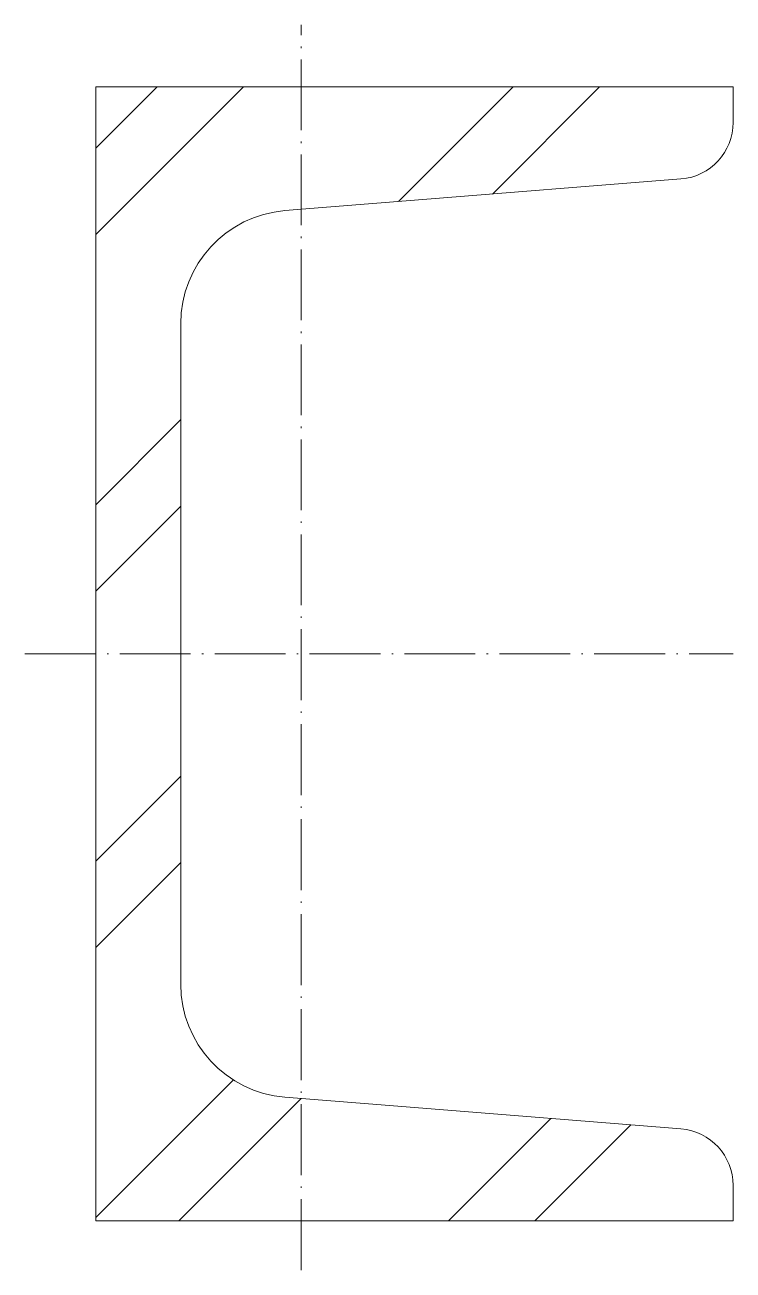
# Model space of a CAD drawing. Header units: metres. Extents: x -5 to 45, y -43.5 to 44.4.
import ezdxf

# ---------------------------------------------------------------- set-up
doc = ezdxf.new("R2010")
doc.units = ezdxf.units.M
doc.linetypes.add('MV_hartlijn_staal', pattern=[6.6, 5, -0.8, 0, -0.8])
doc.layers.add('A-DETL-GENF', color=92, linetype='Continuous', lineweight=18)

# ---------------------------------------------------------------- blocks, each defined once
blk = doc.blocks.new('28 Staalprofielen-UNP-2d - UNP80-4451306-00_0 Basismaterialen')
at = {"layer": 'A-DETL-GENF', "lineweight": 13}
h = blk.add_hatch(dxfattribs=at)
h.set_pattern_fill('FP_287', color=256, style=0, pattern_type=2)
h.set_pattern_definition([(225, (-1340.222, -1939.265), (12.57236, -12.57236), []), (225, (-1340.222, -1958.315), (12.57236, -12.57236), [])])
h.paths.add_polyline_path([(0, 40), (0, -40), (45, -40), (45, -37.493), (44.877, -36.509), (44.516, -35.586), (43.939, -34.779), (43.181, -34.14), (42.29, -33.706), (41.319, -33.506), (13.362, -31.269), (11.42, -30.867), (9.637, -30), (8.122, -28.721), (6.968, -27.109), (6.246, -25.262), (6, -23.294), (6, 23.294), (6.246, 25.262), (6.968, 27.109), (8.122, 28.721), (9.637, 30), (11.42, 30.867), (13.362, 31.269), (41.319, 33.506), (42.29, 33.706), (43.181, 34.14), (43.939, 34.779), (44.516, 35.586), (44.877, 36.509), (45, 37.493), (45, 40)])
at = {"layer": 'A-DETL-GENF', "linetype": 'MV_hartlijn_staal', "lineweight": 13}
for p, q in [((14.5, -43.464), (14.5, 44.371)), ((-5, 0), (45, 0))]:
    blk.add_line(p, q, dxfattribs=at)
at = {"layer": 'A-DETL-GENF'}
for p, q in [((45, 40), (0, 40)), ((0, 40), (0, -40)), ((45, 37.493), (45, 40)), ((22.5, 32), (41.319, 33.506)), ((13.362, 31.269), (22.5, 32)), ((6, -23.294), (6, 23.294)), ((22.5, -32), (13.362, -31.269)), ((41.319, -33.506), (22.5, -32)), ((45, -40), (45, -37.493)), ((0, -40), (45, -40))]:
    blk.add_line(p, q, dxfattribs=at)
for centre, radius, start, end in [((41, 37.493), 4, 274.57392, 0), ((14, 23.294), 8, 94.57392, 180), ((14, -23.294), 8, 180, 265.42608), ((41, -37.493), 4, 0, 85.42608)]:
    blk.add_arc(centre, radius, start, end, dxfattribs=at)

msp = doc.modelspace()

# ---------------------------------------------------------------- block references
msp.add_blockref('28 Staalprofielen-UNP-2d - UNP80-4451306-00_0 Basismaterialen', (0, 0))

doc.saveas('drawing.dxf')
